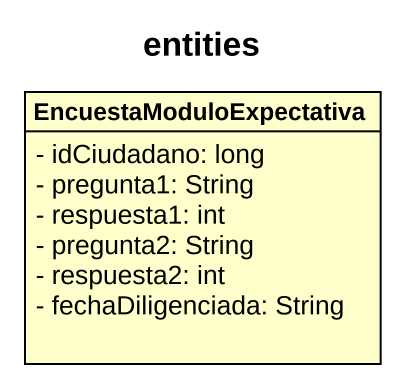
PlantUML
@startuml
title entities
hide circle
hide empty members
skinparam classAttributeIconSize 0
class EncuestaModuloExpectativa {
  - idCiudadano: long
  - pregunta1: String
  - respuesta1: int
  - pregunta2: String
  - respuesta2: int
  - fechaDiligenciada: String
}
@enduml
